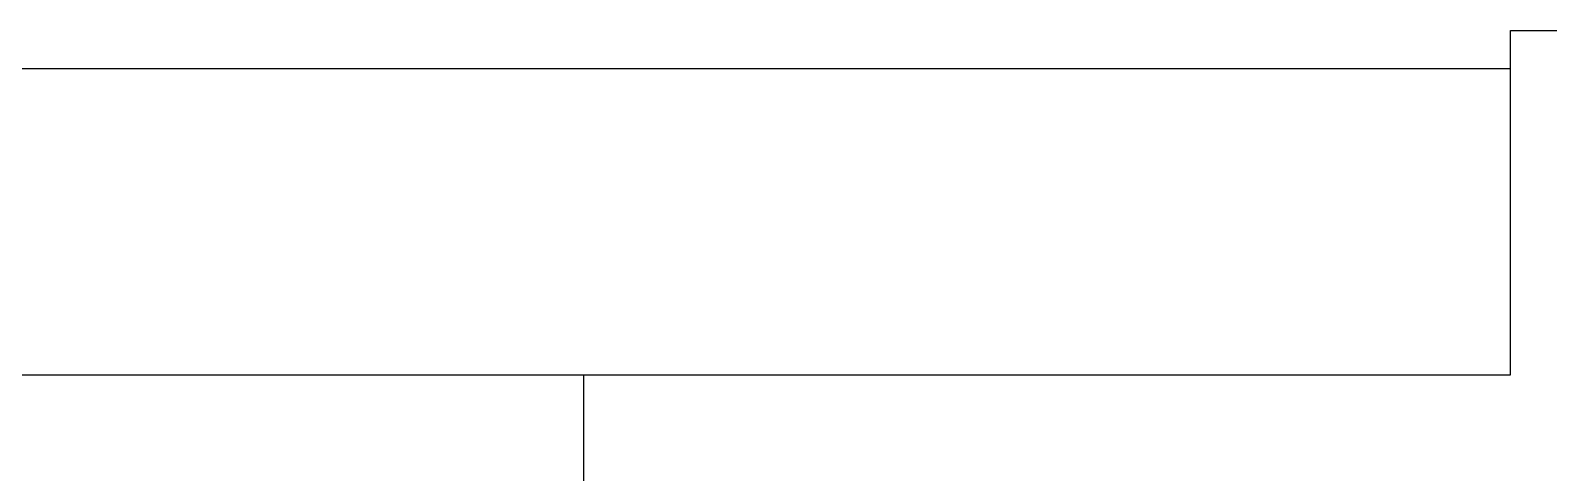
# Model space of a CAD drawing. Extents: x -452079 to 117456, y 3902 to 836955.
# Drawn here: x -256737.7 to -256605.9, y 688825.9 to 688864.3 of the extents above; entities that cross this region are included whole.
import ezdxf

# ---------------------------------------------------------------- set-up
doc = ezdxf.new("R2010")
doc.units = 0
doc.header["$LTSCALE"] = 1000
doc.header["$MEASUREMENT"] = 0
doc.layers.add('总说明', color=2, linetype='Continuous')

msp = doc.modelspace()

# ---------------------------------------------------------------- linework, layer by layer
at = {"layer": '总说明', "color": 5, "linetype": 'Continuous'}
for p, q in [((-256609.2357301463, 688834.343944356), (-256609.2357301463, 688864.2537062784)), ((-256609.2357301463, 688864.2537062784), (-256482.9500687041, 688864.2537062784)), ((-256748.8146191047, 688860.9303993956), (-256609.2357301463, 688860.9303993956)), ((-256974.7994869438, 688834.343944356), (-256609.2357301463, 688834.343944356))]:
    msp.add_line(p, q, dxfattribs=at)
at = {"layer": '总说明', "color": 3, "linetype": 'Continuous'}
msp.add_line((-256689.6597566393, 688516.50419012), (-256689.6597566393, 688834.343944356), dxfattribs=at)

doc.saveas('drawing.dxf')
